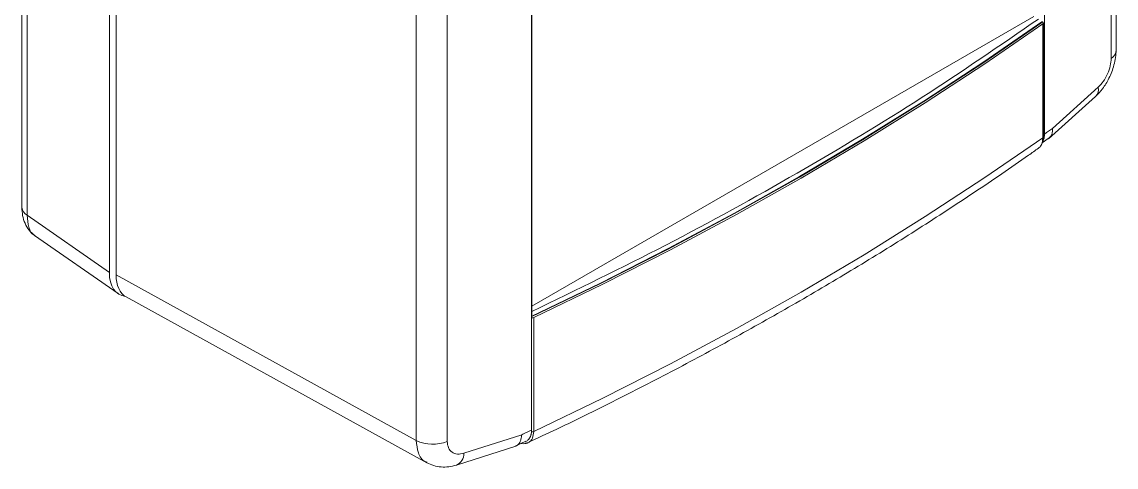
# Model space of a CAD drawing. Header units: millimetres. Extents: x 15 to 1184, y 5 to 836.
# Drawn here: x 240.7 to 424.2, y 465.2 to 539.9 of the extents above; entities that cross this region are included whole.
import ezdxf

# ---------------------------------------------------------------- set-up
doc = ezdxf.new("R2010")
doc.units = ezdxf.units.MM

msp = doc.modelspace()

# ---------------------------------------------------------------- linework, layer by layer
at = {"color": 7, "linetype": 'Continuous', "lineweight": 15}
for p, q in [((423.33, 533.8), (423.33, 768.85)), ((424.16, 535.2), (424.16, 770.25)), ((412.15, 746.02), (412.15, 521.08)), ((240.71, 742.41), (240.71, 508.79)), ((241.59, 507.48), (241.59, 741.09)), ((255.38, 733.02), (255.38, 497.87)), ((256.51, 732.12), (256.51, 497.46)), ((326.17, 471.45), (326.17, 715.59)), ((306.84, 704.74), (306.84, 469.7)), ((312.02, 704.59), (312.02, 469.54)), ((326.2, 490.8), (326.2, 696.8)), ((326.2, 492.22), (410.38, 540.81)), ((411.7, 539.91), (411.7, 539.83)), ((411.85, 539.88), (411.71, 539.97)), ((411.87, 520.47), (411.87, 539.58)), ((411.96, 520.62), (411.96, 539.73)), ((412.14, 540.14), (412.14, 520.78)), ((421.17, 528.94), (413.5, 522.04)), ((412.83, 520.31), (420.72, 527.41)), ((411.78, 519.6), (412.79, 520.33)), ((255.38, 497.87), (241.59, 507.48)), ((242.85, 504.09), (256.84, 494.33)), ((306.84, 469.7), (256.51, 497.46)), ((258.21, 493.77), (308.63, 465.96)), ((326.52, 490.31), (326.52, 471.2)), ((314.83, 467.55), (324.51, 470.67)), ((313.57, 465.56), (323.5, 468.75)), ((323.51, 468.79), (325.19, 469.57))]:
    msp.add_line(p, q, dxfattribs=at)
at = {"color": 7, "linetype": 'Continuous', "lineweight": 15, "flags": 128}
for points in [[(326.09, 490.49), (337.72, 496.1), (349.09, 501.89), (360.21, 507.84), (371.06, 513.95), (381.65, 520.21), (391.95, 526.63), (401.97, 533.2), (411.7, 539.91)], [(326.09, 490.41), (337.72, 496.02), (349.09, 501.81), (360.21, 507.76), (371.06, 513.87), (381.65, 520.13), (391.95, 526.55), (401.97, 533.12), (411.7, 539.83)], [(411.87, 539.58), (402.16, 532.89), (392.17, 526.35), (381.9, 519.95), (371.35, 513.7), (360.53, 507.61), (349.44, 501.68), (338.11, 495.91), (326.52, 490.31)], [(411.87, 520.47), (402.16, 513.78), (392.17, 507.24), (381.9, 500.84), (371.35, 494.6), (360.53, 488.5), (349.44, 482.57), (338.11, 476.8), (326.52, 471.2)], [(326.17, 471.45), (325.96, 471.35), (325.75, 471.25), (325.55, 471.15), (325.34, 471.06), (325.13, 470.96), (324.92, 470.86), (324.72, 470.76), (324.51, 470.67)]]:
    msp.add_lwpolyline(points, dxfattribs=at)
at = {"color": 7, "linetype": 'Continuous', "lineweight": 15}
for centre, radius, start, end in [((411.78, 539.73), 0.169, 299.2222, 68.1723), ((134.19, 913.56), 480.93, 305.3071, 305.5041), ((326.27, 490.89), 0.635, 261.1364, 293.4902), ((309.6, 475.33), 6.27, 243.8233, 292.6889)]:
    msp.add_arc(centre, radius, start, end, dxfattribs=at)
at = {"color": 8, "linetype": 'Continuous', "lineweight": 15}
for centre, radius, start, end in [((422.37, 535.31), 1.8, 302.5982, 356.5439), ((419.48, 528.61), 1.72, 315.9464, 11.0693), ((411.77, 520.63), 0.184, 300.5855, 356.0415), ((242.35, 508.93), 1.64, 184.8106, 242.4328), ((326.27, 471.79), 0.636, 260.0119, 293.4843), ((312.69, 467.5), 2.13, 294.1208, 1.2353)]:
    msp.add_arc(centre, radius, start, end, dxfattribs=at)
at = {"color": 7, "linetype": 'Continuous', "lineweight": 15}
for centre, major_axis, ratio, start_param, end_param in [((261.04, 501.15), (4.01, 6.94), 0.575996, 2.35763, 3.375487), ((262.17, 500.73), (4, 6.93), 0.577434, 2.356405, 3.152965), ((325.8, 490.82), (0.399, -0.033), 0.625176, 5.914038, 6.335122)]:
    msp.add_ellipse(centre, major_axis=major_axis, ratio=ratio, start_param=start_param, end_param=end_param, dxfattribs=at)
at = {"color": 8, "linetype": 'Continuous', "lineweight": 15}
for points, knots in [([(326.2, 491.34), (333.76, 495), (349.08, 502.43), (370.86, 514.47), (391.79, 527.08), (404.72, 535.97), (411.12, 540.38)], [0, 0, 0, 0, 0.246035, 0.498814, 0.751588, 1, 1, 1, 1]), ([(242.86, 504.1), (242.84, 504.11), (242.34, 504.25), (241.77, 505.36), (241.65, 506.78), (241.59, 507.48)], [0, 0, 0, 0, 0.0187837, 0.5166802, 1, 1, 1, 1]), ([(308.67, 466.04), (308.55, 466.07), (307.84, 466.29), (307.07, 467.52), (306.91, 468.99), (306.84, 469.7)], [0, 0, 0, 0, 0.097168, 0.560921, 1, 1, 1, 1]), ([(326.52, 471.2), (326.48, 470.81), (326.42, 470.2), (326.05, 469.66), (325.67, 469.3), (325.28, 469.27), (325.07, 469.25)], [0, 0, 0, 0, 0.36705, 0.559161, 0.756528, 1, 1, 1, 1])]:
    msp.add_open_spline(points, degree=3, knots=knots, dxfattribs=at)
at = {"color": 7, "linetype": 'Continuous', "lineweight": 15}
for points, knots in [([(420.72, 527.41), (421.12, 527.82), (421.96, 528.69), (423.05, 530.5), (423.75, 532.34), (424.1, 533.96), (424.14, 534.78), (424.16, 535.2)], [0, 0, 0, 0, 0.204537, 0.435717, 0.698239, 0.843647, 1, 1, 1, 1]), ([(421.17, 528.94), (421.46, 529.25), (422.04, 529.86), (422.75, 531.15), (423.24, 532.54), (423.3, 533.38), (423.33, 533.8)], [0, 0, 0, 0, 0.2500459, 0.5000008, 0.7498754, 1, 1, 1, 1]), ([(412.15, 521.08), (412.15, 521.03), (412.15, 520.93), (412.14, 520.83), (412.14, 520.78)], [0, 0, 0, 0, 0.499419, 1, 1, 1, 1]), ([(412.8, 520.33), (412.97, 520.47), (413.27, 520.72), (413.49, 521.34), (413.5, 521.8), (413.5, 522.04)], [0, 0, 0, 0, 0.382989, 0.670239, 1, 1, 1, 1]), ([(411.14, 518.73), (411.23, 518.8), (411.45, 518.96), (411.77, 519.48), (411.83, 520.08), (411.87, 520.47)], [0, 0, 0, 0, 0.207335, 0.479664, 1, 1, 1, 1]), ([(411.15, 518.72), (411.27, 518.82), (411.51, 519.03), (411.76, 519.48), (411.93, 520.01), (411.95, 520.42), (411.96, 520.62)], [0, 0, 0, 0, 0.252888, 0.503547, 0.753207, 1, 1, 1, 1]), ([(412.14, 520.78), (412.13, 520.68), (412.11, 520.48), (412.04, 520.22), (411.97, 520.02), (411.9, 519.86), (411.85, 519.8), (411.83, 519.76)], [0, 0, 0, 0, 0.249215, 0.496719, 0.741743, 0.863898, 1, 1, 1, 1]), ([(325.55, 469.33), (327.16, 470.09), (332.41, 472.53), (341.06, 476.83), (351.52, 482.22), (361.76, 487.77), (371.77, 493.45), (381.56, 499.27), (391.13, 505.22), (400.43, 511.32), (407.1, 515.82), (410.59, 518.33), (411.13, 518.73)], [0, 0, 0, 0, 0.051358, 0.16698, 0.28268, 0.398454, 0.514297, 0.630205, 0.746175, 0.862205, 0.978292, 1, 1, 1, 1]), ([(240.71, 508.8), (240.74, 508.33), (240.79, 507.38), (241.21, 506.07), (241.87, 504.9), (242.52, 504.36), (242.85, 504.08)], [0, 0, 0, 0, 0.233138, 0.478718, 0.73616, 1, 1, 1, 1]), ([(324.51, 470.67), (324.48, 470.41), (324.42, 469.92), (324.14, 469.27), (323.79, 468.85), (323.48, 468.76), (323.39, 468.73)], [0, 0, 0, 0, 0.268391, 0.502189, 0.864604, 1, 1, 1, 1]), ([(325.2, 469.55), (325.27, 469.58), (325.41, 469.65), (325.58, 469.8), (325.72, 469.95), (325.85, 470.12), (325.96, 470.34), (326.05, 470.58), (326.12, 470.85), (326.14, 471.02), (326.16, 471.14)], [0, 0, 0, 0, 0.130078, 0.260227, 0.387766, 0.462925, 0.613982, 0.76618, 0.842726, 1, 1, 1, 1]), ([(326.16, 471.14), (326.16, 471.19), (326.17, 471.29), (326.17, 471.39), (326.17, 471.45)], [0, 0, 0, 0, 0.499419, 1, 1, 1, 1]), ([(312.02, 469.54), (312.06, 469.16), (312.15, 468.41), (312.79, 467.67), (313.7, 467.32), (314.45, 467.47), (314.83, 467.55)], [0, 0, 0, 0, 0.250125, 0.499999, 0.749954, 1, 1, 1, 1]), ([(324.4, 469.2), (324.46, 469.19), (324.68, 469.13), (324.88, 469.16), (325.03, 469.17)], [0, 0, 0, 0, 0.2642, 1, 1, 1, 1]), ([(325.03, 469.17), (325.06, 469.17), (325.26, 469.17), (325.43, 469.25), (325.58, 469.32)], [0, 0, 0, 0, 0.113033, 1, 1, 1, 1]), ([(308.63, 465.96), (308.99, 465.79), (309.73, 465.44), (310.98, 465.23), (312.28, 465.23), (313.14, 465.45), (313.57, 465.56)], [0, 0, 0, 0, 0.253397, 0.505999, 0.755343, 1, 1, 1, 1])]:
    msp.add_open_spline(points, degree=3, knots=knots, dxfattribs=at)

doc.saveas('drawing.dxf')
